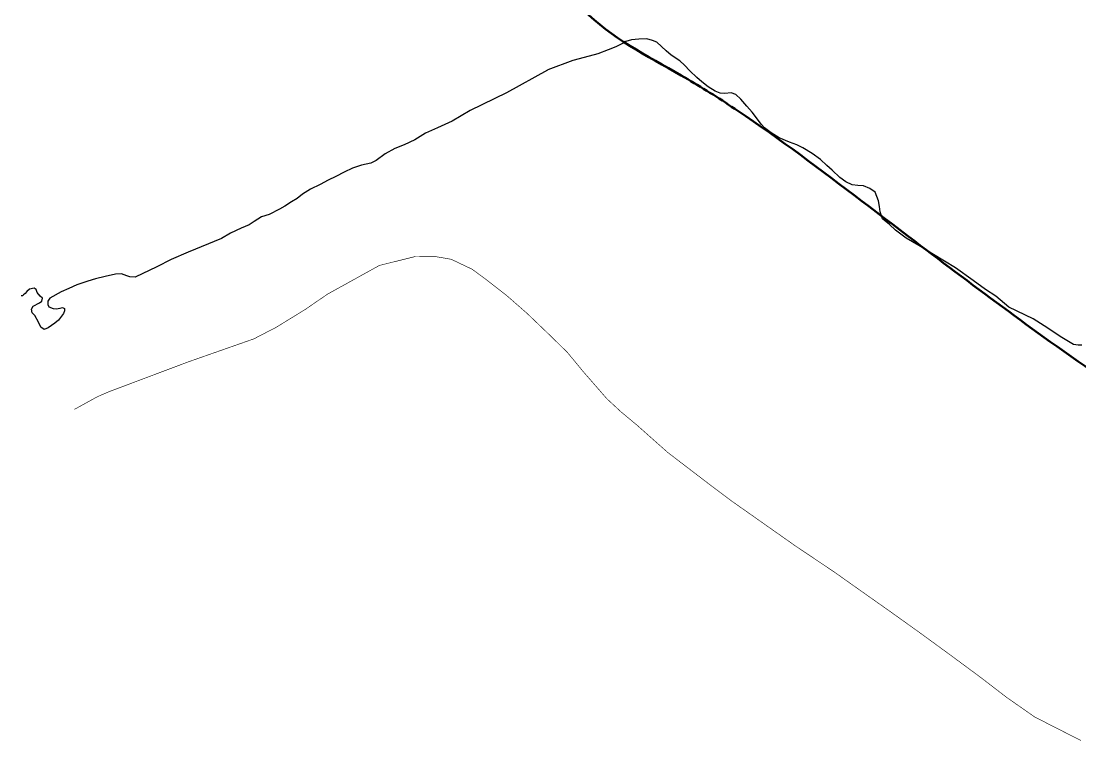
# Model space of a CAD drawing. Header units: millimetres. Extents: x 465729 to 466910, y 3671885 to 3673357.
# Drawn here: x 465729.3 to 466079.8, y 3672149.8 to 3672388 of the extents above; entities that cross this region are included whole.
import ezdxf

# ---------------------------------------------------------------- set-up
doc = ezdxf.new("R2010")
doc.units = ezdxf.units.MM
doc.header["$LTSCALE"] = 0.2
doc.layers.add('2101012', color=251, linetype='Continuous')
doc.layers.add('4204003', color=251, linetype='Continuous')
doc.layers.add('阶地', color=251, linetype='Continuous', lineweight=50)
doc.linetypes.add('右侧一级阶地', pattern='A,3,[130,ltypeshp.shx,S=0.3,R=0,X=0,Y=0.3],3', length=6)

msp = doc.modelspace()

# ---------------------------------------------------------------- linework, layer by layer
at = {"layer": '2101012', "linetype": 'Continuous', "elevation": 447.0608, "flags": 128}
msp.add_lwpolyline([(466080.4763, 3672280.7562), (466079.25, 3672280.7581), (466077.732, 3672281.051), (466076.0975, 3672282.0551), (466073.2986, 3672283.6711), (466069.2417, 3672286.4557), (466064.4038, 3672289.5566), (466056.3529, 3672293.3749), (466051.9699, 3672296.9736), (466048.5895, 3672299.2021), (466044.5129, 3672302.2024), (466038.6278, 3672306.3997), (466031.4066, 3672310.8498), (466026.4981, 3672313.7704), (466022.3611, 3672316.1912), (466018.8513, 3672318.8863), (466016.7991, 3672320.7091), (466014.4747, 3672322.6073), (466013.703, 3672324.8853), (466013.5498, 3672326.6715), (466013.1888, 3672328.5911), (466012.1106, 3672331.4675), (466010.331, 3672332.6324), (466008.2299, 3672333.5072), (466006.3645, 3672333.6033), (466004.4443, 3672333.825), (466002.3495, 3672334.8221), (466000.4311, 3672336.2701), (465997.7988, 3672338.736), (465996.0718, 3672340.3274), (465993.9357, 3672342.3079), (465991.2475, 3672344.2861), (465988.0896, 3672346.0739), (465986.1203, 3672347.1259), (465983.6843, 3672348.0487), (465980.2597, 3672349.421), (465977.6765, 3672351.0565), (465975.4329, 3672352.7359), (465974.4468, 3672353.8292), (465971.3459, 3672357.9136), (465969.5783, 3672359.9057), (465967.643, 3672362.213), (465965.9435, 3672363.7417), (465964.3511, 3672364.3757), (465962.2834, 3672364.1144), (465960.7865, 3672364.2222), (465959.075, 3672364.9236), (465956.785, 3672366.2988), (465954.7249, 3672367.9687), (465953.019, 3672369.375), (465950.683, 3672371.6417), (465948.9993, 3672373.4762), (465947.3883, 3672374.939), (465944.5072, 3672376.7432), (465942.8673, 3672378.2381), (465939.8241, 3672381.0625), (465938.3541, 3672381.6901), (465936.5077, 3672382.1533), (465933.7766, 3672382.1101), (465931.3741, 3672381.8966), (465929.5336, 3672381.2863), (465928.3981, 3672380.6703), (465926.2541, 3672379.5237), (465923.6576, 3672378.5231), (465920.2825, 3672377.2867), (465915.7407, 3672376.0185), (465911.9501, 3672375.0488), (465903.6973, 3672371.9788), (465903.5564, 3672371.8436), (465889.9738, 3672364.3433), (465877.9717, 3672358.4473), (465871.9896, 3672354.9036), (465867.2269, 3672352.7192), (465863.18, 3672350.9294), (465859.6646, 3672348.76), (465856.1851, 3672347.1445), (465852.9952, 3672345.8553), (465849.8902, 3672344.1004), (465846.8368, 3672341.9587), (465845.0731, 3672341.0758), (465841.98, 3672340.394), (465839.0212, 3672339.4158), (465836.2273, 3672338.0243), (465833.5505, 3672336.6636), (465830.9575, 3672335.4125), (465828.2973, 3672334.0123), (465825.1258, 3672332.4151), (465822.5106, 3672330.8203), (465820.7121, 3672329.4027), (465818.8319, 3672328.2013), (465816.5727, 3672326.7752), (465814.8779, 3672325.7728), (465811.4698, 3672324.0759), (465808.9471, 3672323.3188), (465806.4668, 3672321.7344), (465804.7645, 3672320.6174), (465802.1266, 3672319.5609), (465798.6422, 3672317.869), (465795.6123, 3672316.09), (465784.6386, 3672311.5656), (465778.9992, 3672309.1695), (465774.2382, 3672306.7164), (465767.0759, 3672303.3067), (465765.3167, 3672303.3822), (465764.2874, 3672303.7749), (465762.564, 3672304.4042), (465760.5811, 3672304.2833), (465757.1419, 3672303.5856), (465753.9459, 3672302.7954), (465751.4208, 3672302.0001), (465747.7917, 3672300.7393), (465745.1235, 3672299.5123), (465742.5275, 3672298.5106), (465738.8403, 3672296.3524), (465738.1815, 3672295.3596), (465738.1265, 3672294.2126), (465738.5045, 3672293.5362), (465739.9224, 3672292.9266), (465740.9166, 3672292.8814), (465742.2108, 3672293.0277), (465743.0098, 3672293.2253), (465743.6991, 3672292.9122), (465743.6878, 3672292.1459), (465743.3827, 3672291.2836), (465741.7424, 3672289.0504), (465740.4498, 3672288.0411), (465738.2417, 3672286.5157), (465736.9012, 3672285.9506), (465735.8, 3672286.7122), (465735.0267, 3672288.3922), (465733.8106, 3672290.6378), (465732.9841, 3672291.4967), (465732.7208, 3672292.7601), (465733.2803, 3672293.7018), (465735.4421, 3672294.8083), (465736.2239, 3672295.3329), (465736.3874, 3672296.377), (465735.644, 3672297.0388), (465734.607, 3672298.1989), (465734.2906, 3672299.2357), (465733.6088, 3672299.6634), (465732.147, 3672299.2978), (465731.2561, 3672298.5693), (465730.6744, 3672297.8783), (465730.1279, 3672297.4343), (465729.8192, 3672297.1091), (465729.3355, 3672297.1017)], dxfattribs=at)
at = {"layer": '4204003', "linetype": 'Continuous', "const_width": 0.2, "elevation": 463.007, "flags": 128}
msp.add_lwpolyline([(466080.218, 3672149.9369), (466074.4528, 3672152.8571), (466064.8979, 3672157.7214), (466055.5676, 3672164.2435), (466047.0925, 3672170.76), (466037.1859, 3672178.0815), (466026.8767, 3672185.6021), (466016.7106, 3672192.8744), (466007.9472, 3672199.0471), (465998.4736, 3672205.7552), (465985.956, 3672214.1485), (465964.4018, 3672229.3158), (465957.5722, 3672234.4493), (465957.5722, 3672234.4493), (465943.4103, 3672245.2806), (465933.2817, 3672254.277), (465927.9079, 3672258.7454), (465923.2338, 3672263.0834), (465915.4222, 3672272.0459), (465910.1939, 3672278.3889), (465904.4127, 3672284.054), (465896.8267, 3672291.3221), (465890.0199, 3672297.2794), (465883.139, 3672302.6246), (465878.682, 3672305.9117), (465878.682, 3672305.9117), (465878.682, 3672305.9117), (465871.7086, 3672309.2364), (465866.7098, 3672310.0883), (465859.8495, 3672310.1551), (465847.9348, 3672307.1908), (465830.7775, 3672297.7014), (465823.2935, 3672292.5663), (465813.7498, 3672286.7085), (465806.3737, 3672282.8893), (465784.7817, 3672275.3164), (465758.7204, 3672265.5238), (465754.5723, 3672263.7307), (465746.9396, 3672259.5415)], dxfattribs=at)
at = {"layer": '阶地', "linetype": '右侧一级阶地', "ltscale": 5}
msp.add_open_spline([(465836.907, 3672504.417), (465840.0045, 3672495.8289), (465846.6423, 3672477.4248), (465863.4503, 3672454.4332), (465880.0851, 3672433.9835), (465898.9111, 3672414.0761), (465916.0231, 3672386.4177), (465944.7615, 3672372.4947), (465975.4012, 3672352.9322), (466014.9793, 3672323.0224), (466060.465, 3672288.2501), (466104.6599, 3672257.7388), (466133.8513, 3672244.5456), (466160.8322, 3672227.9701), (466174.2305, 3672245.6912), (466205.1016, 3672236.6387), (466162.1428, 3672228.2733), (466201.0708, 3672203.4441), (466231.0505, 3672186.5283), (466294.5649, 3672163.1397), (466339.3497, 3672157.4618), (466363.7444, 3672154.369)], degree=3, knots=[0, 0, 0, 0, 27.26219169, 58.42237127, 84.65785796, 106.40651033, 140.71113935, 179.77252475, 199.35816693, 250.14497686, 327.97704434, 372.73066787, 407.69163877, 430.59005172, 451.73195623, 465.98192214, 489.27103298, 506.33368478, 559.22024611, 621.54185504, 696.10354772, 696.10354772, 696.10354772, 696.10354772], dxfattribs=at)

doc.saveas('drawing.dxf')
